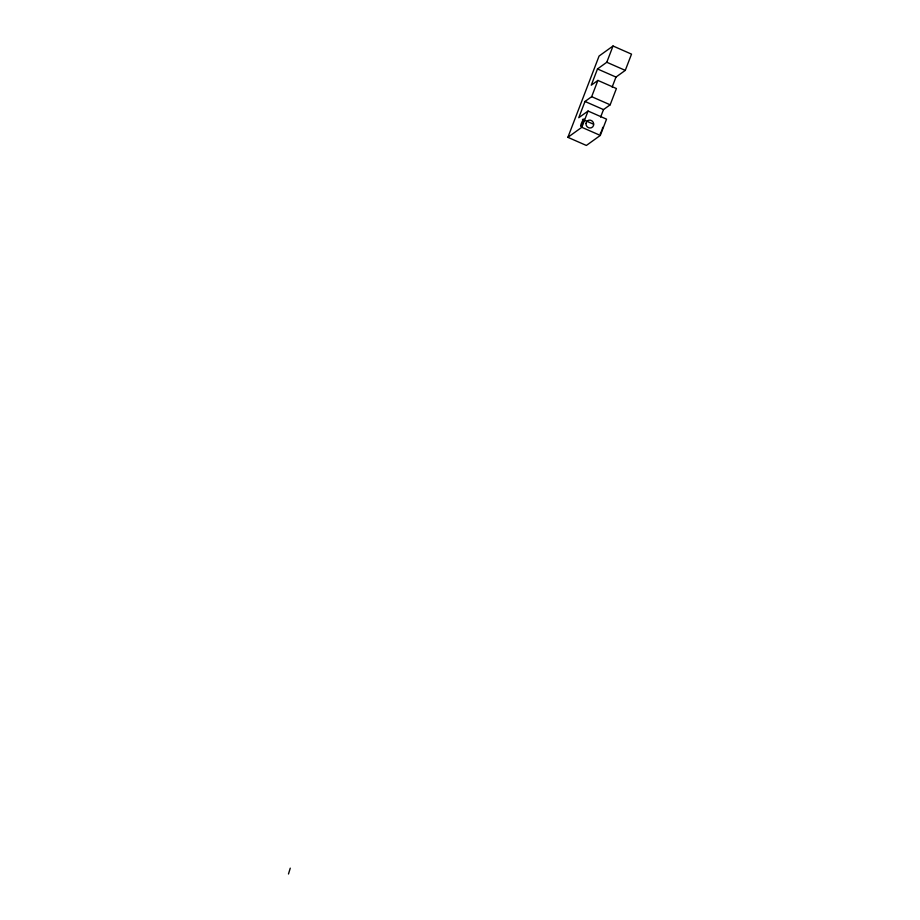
<?xml version="1.0" encoding="UTF-8"?>
<svg xmlns="http://www.w3.org/2000/svg" width="920" height="920" viewBox="0 0 920 920"><rect width="100%" height="100%" fill="white"/><g stroke="black" fill="none" stroke-linecap="round" stroke-linejoin="round"><path stroke-width="1.38" d="M288.477 874L290.26 868.158M600.622 117.093L603.508 109.595L610.167 104.799L616.411 88.538L597.908 80.419L591.663 96.669L585.005 101.465L578.76 117.725L588.064 111.032L606.556 119.163L600.311 135.424L586.373 145.452L567.881 137.333L599.081 56.039L613.03 46L631.522 54.13L625.278 70.38L615.986 77.073L612.145 87.078M613.03 46L606.786 62.261L597.494 68.954L591.249 85.203L597.908 80.419M567.881 137.333L581.819 127.293L588.064 111.032M606.786 62.261L625.278 70.38M597.494 68.954L615.986 77.073M591.663 96.669L610.167 104.799M585.005 101.465L603.508 109.595M582.463 119.347L593.561 124.223M581.819 127.293L600.311 135.424M602.611 127.328A4.013 0.667 -66.3 0 1 602.255 129.168M601.921 130.076A4.013 0.667 -66.3 0 1 601.094 131.985M600.645 132.848A4.013 0.667 -66.3 0 1 600.208 133.584M581.704 125.453A4.013 0.667 -66.3 0 0 584.108 119.197A4.013 0.667 -66.3 0 0 581.359 123.441A4.013 0.667 -66.3 0 0 581.704 125.453M585.982 123.464A4.013 3.806 54.3 0 0 591.422 127.742A4.013 3.806 54.3 0 0 592.123 120.991A4.013 3.806 54.3 0 0 585.982 123.464"/></g></svg>
